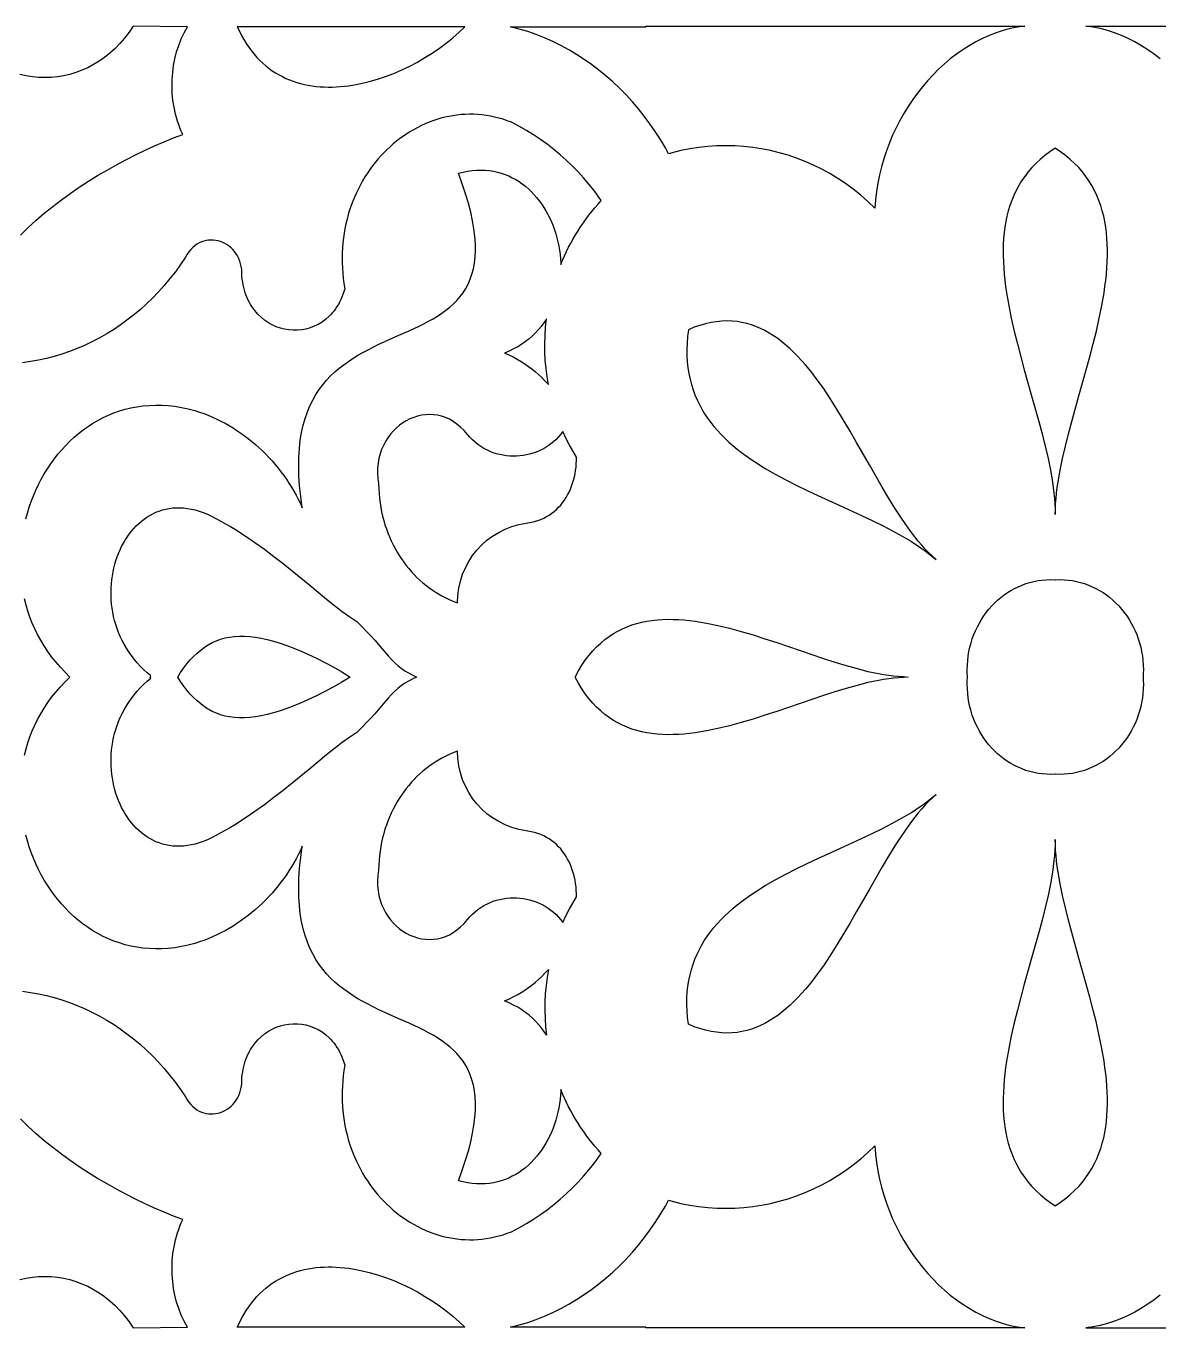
# Model space of a CAD drawing. Extents: x -291 to 309, y 68 to 163.
# Drawn here: x -63.8 to 16.2, y 67.6 to 159.5 of the extents above; entities that cross this region are included whole.
import ezdxf

# ---------------------------------------------------------------- set-up
doc = ezdxf.new("R2010")
doc.units = 0
doc.layers.add('LAYER_1', color=18, linetype='CONTINUOUS')

msp = doc.modelspace()

# ---------------------------------------------------------------- linework, layer by layer
at = {"layer": 'LAYER_1'}
for points in [[(-64.174, 144.774), (-63.636, 145.3), (-63.077, 145.812), (-62.5, 146.309), (-61.906, 146.791), (-61.296, 147.258), (-60.673, 147.71), (-60.037, 148.146), (-59.391, 148.566), (-58.736, 148.971), (-58.074, 149.36), (-57.407, 149.733), (-56.736, 150.089), (-56.063, 150.429), (-55.39, 150.753), (-54.717, 151.06), (-54.048, 151.35), (-53.384, 151.623), (-52.725, 151.879), (-52.829, 152.111), (-52.924, 152.345), (-53.013, 152.581), (-53.093, 152.82), (-53.166, 153.06), (-53.231, 153.302), (-53.339, 153.789), (-53.418, 154.281), (-53.467, 154.775), (-53.486, 155.27), (-53.477, 155.764), (-53.439, 156.255), (-53.373, 156.741), (-53.279, 157.222), (-53.157, 157.696), (-53.007, 158.159), (-52.83, 158.613), (-52.626, 159.053), (-52.514, 159.268), (-52.395, 159.479), (-56.218, 159.526), (-56.364, 159.303), (-56.515, 159.087), (-56.67, 158.877), (-56.83, 158.675), (-56.993, 158.48), (-57.161, 158.292), (-57.509, 157.937), (-57.87, 157.611), (-58.245, 157.312), (-58.633, 157.042), (-59.031, 156.8), (-59.438, 156.586), (-59.855, 156.401), (-60.278, 156.244), (-60.708, 156.115), (-61.142, 156.014), (-61.581, 155.942), (-62.021, 155.898), (-62.463, 155.882), (-62.905, 155.894), (-63.346, 155.935), (-63.785, 156.004), (-64.22, 156.101)], [(16.283, 157.203), (15.851, 157.536), (15.408, 157.847), (14.955, 158.136), (14.491, 158.401), (14.019, 158.642), (13.537, 158.857), (13.048, 159.047), (12.552, 159.209), (12.049, 159.344), (11.54, 159.45), (11.026, 159.526), (36.588, 159.518)], [(-63.809, 124.73), (-63.695, 125.149), (-63.566, 125.562), (-63.423, 125.97), (-63.266, 126.372), (-63.095, 126.767), (-62.912, 127.154), (-62.715, 127.534), (-62.505, 127.905), (-62.283, 128.267), (-62.048, 128.619), (-61.801, 128.961), (-61.543, 129.292), (-61.272, 129.612), (-60.99, 129.919), (-60.697, 130.215), (-60.392, 130.497), (-60.077, 130.765), (-59.752, 131.019), (-59.416, 131.259), (-59.069, 131.483), (-58.714, 131.69), (-58.348, 131.882), (-57.973, 132.056), (-57.589, 132.213), (-57.195, 132.351), (-56.794, 132.471), (-56.383, 132.571), (-55.965, 132.651), (-55.538, 132.711), (-55.103, 132.749), (-54.661, 132.766), (-54.212, 132.76), (-53.756, 132.732), (-53.292, 132.681), (-52.822, 132.605), (-52.346, 132.505), (-51.863, 132.379), (-51.549, 132.278), (-51.239, 132.168), (-50.932, 132.049), (-50.629, 131.921), (-50.33, 131.784), (-50.035, 131.639), (-49.744, 131.486), (-49.458, 131.324), (-49.177, 131.155), (-48.9, 130.978), (-48.628, 130.794), (-48.361, 130.602), (-48.1, 130.403), (-47.843, 130.197), (-47.592, 129.985), (-47.347, 129.766), (-47.107, 129.54), (-46.873, 129.309), (-46.645, 129.071), (-46.423, 128.828), (-46.207, 128.579), (-45.998, 128.324), (-45.795, 128.065), (-45.599, 127.8), (-45.41, 127.531), (-45.227, 127.256), (-45.052, 126.978), (-44.884, 126.695), (-44.723, 126.408), (-44.57, 126.117), (-44.424, 125.822), (-44.286, 125.523), (-44.397, 126.313), (-44.476, 127.065), (-44.524, 127.778), (-44.542, 128.456), (-44.532, 129.098), (-44.493, 129.707), (-44.429, 130.283), (-44.339, 130.828), (-44.224, 131.343), (-44.086, 131.829), (-43.927, 132.287), (-43.746, 132.719), (-43.546, 133.126), (-43.327, 133.509), (-43.09, 133.869), (-42.837, 134.207), (-42.569, 134.525), (-42.286, 134.824), (-41.991, 135.105), (-41.683, 135.37), (-41.364, 135.619), (-41.036, 135.854), (-40.699, 136.076), (-40.355, 136.286), (-40.004, 136.486), (-39.648, 136.677), (-38.925, 137.035), (-38.194, 137.37), (-37.464, 137.694), (-36.745, 138.014), (-36.045, 138.341), (-35.705, 138.51), (-35.373, 138.685), (-35.05, 138.866), (-34.738, 139.055), (-34.437, 139.254), (-34.149, 139.462), (-33.875, 139.682), (-33.615, 139.915), (-33.372, 140.162), (-33.145, 140.424), (-32.937, 140.703), (-32.748, 140.999), (-32.58, 141.314), (-32.433, 141.649), (-32.309, 142.005), (-32.209, 142.384), (-32.133, 142.787), (-32.084, 143.215), (-32.062, 143.669), (-32.068, 144.151), (-32.104, 144.661), (-32.17, 145.201), (-32.267, 145.772), (-32.398, 146.376), (-32.562, 147.013), (-32.762, 147.685), (-32.997, 148.393), (-33.27, 149.138), (-32.939, 149.221), (-32.614, 149.284), (-32.295, 149.328), (-31.982, 149.353), (-31.676, 149.36), (-31.376, 149.349), (-31.082, 149.321), (-30.795, 149.277), (-30.515, 149.216), (-30.242, 149.139), (-29.976, 149.048), (-29.718, 148.942), (-29.467, 148.822), (-29.223, 148.688), (-28.988, 148.542), (-28.76, 148.383), (-28.54, 148.212), (-28.329, 148.03), (-28.126, 147.837), (-27.931, 147.633), (-27.745, 147.42), (-27.567, 147.197), (-27.399, 146.966), (-27.24, 146.727), (-27.09, 146.479), (-26.949, 146.225), (-26.818, 145.964), (-26.697, 145.697), (-26.585, 145.424), (-26.483, 145.146), (-26.392, 144.864), (-26.31, 144.577), (-26.239, 144.287), (-26.179, 143.994), (-26.129, 143.699), (-26.091, 143.402), (-26.063, 143.103), (-26.046, 142.804), (-26.047, 142.684), (-25.917, 142.995), (-25.781, 143.302), (-25.637, 143.606), (-25.487, 143.906), (-25.329, 144.204), (-25.166, 144.497), (-24.995, 144.787), (-24.819, 145.073), (-24.636, 145.355), (-24.446, 145.633), (-24.25, 145.907), (-24.048, 146.176), (-23.84, 146.441), (-23.626, 146.702), (-23.406, 146.958), (-23.179, 147.209), (-23.346, 147.447), (-23.693, 147.912), (-24.055, 148.366), (-24.431, 148.807), (-24.822, 149.236), (-25.228, 149.652), (-25.648, 150.054), (-26.083, 150.443), (-26.532, 150.817), (-26.995, 151.176), (-27.473, 151.52), (-27.964, 151.848), (-28.47, 152.159), (-28.99, 152.454), (-29.523, 152.731), (-29.82, 152.843), (-30.117, 152.943), (-30.414, 153.029), (-30.712, 153.104), (-31.009, 153.166), (-31.307, 153.215), (-31.604, 153.253), (-31.901, 153.28), (-32.196, 153.294), (-32.491, 153.297), (-32.785, 153.289), (-33.077, 153.27), (-33.368, 153.239), (-33.656, 153.198), (-33.943, 153.147), (-34.228, 153.084), (-34.51, 153.012), (-34.79, 152.929), (-35.066, 152.837), (-35.34, 152.734), (-35.611, 152.622), (-35.878, 152.5), (-36.141, 152.369), (-36.401, 152.229), (-36.656, 152.08), (-36.907, 151.922), (-37.154, 151.755), (-37.396, 151.58), (-37.634, 151.397), (-37.866, 151.205), (-38.093, 151.005), (-38.314, 150.797), (-38.53, 150.582), (-38.74, 150.359), (-38.944, 150.129), (-39.141, 149.891), (-39.332, 149.647), (-39.516, 149.395), (-39.694, 149.137), (-39.864, 148.872), (-40.027, 148.601), (-40.182, 148.324), (-40.33, 148.04), (-40.47, 147.751), (-40.601, 147.456), (-40.725, 147.155), (-40.839, 146.849), (-40.945, 146.538), (-41.042, 146.221), (-41.13, 145.9), (-41.209, 145.574), (-41.278, 145.243), (-41.337, 144.908), (-41.386, 144.568), (-41.425, 144.224), (-41.454, 143.877), (-41.472, 143.526), (-41.479, 143.17), (-41.475, 142.812), (-41.46, 142.45), (-41.434, 142.085), (-41.396, 141.717), (-41.346, 141.347), (-41.285, 140.973), (-41.346, 140.772), (-41.414, 140.579), (-41.487, 140.393), (-41.567, 140.214), (-41.652, 140.043), (-41.742, 139.878), (-41.838, 139.722), (-41.938, 139.572), (-42.043, 139.429), (-42.152, 139.294), (-42.266, 139.166), (-42.384, 139.045), (-42.63, 138.824), (-42.891, 138.631), (-43.162, 138.466), (-43.444, 138.329), (-43.733, 138.219), (-44.029, 138.137), (-44.33, 138.081), (-44.633, 138.053), (-44.937, 138.051), (-45.241, 138.075), (-45.541, 138.125), (-45.838, 138.202), (-46.129, 138.304), (-46.411, 138.432), (-46.684, 138.585), (-46.946, 138.763), (-47.195, 138.965), (-47.428, 139.193), (-47.645, 139.445), (-47.843, 139.721), (-47.935, 139.868), (-48.022, 140.021), (-48.103, 140.18), (-48.178, 140.345), (-48.247, 140.515), (-48.31, 140.692), (-48.367, 140.874), (-48.417, 141.063), (-48.46, 141.256), (-48.497, 141.456), (-48.526, 141.662), (-48.547, 141.873), (-48.545, 142.105), (-48.561, 142.328), (-48.592, 142.541), (-48.639, 142.745), (-48.7, 142.938), (-48.775, 143.122), (-48.862, 143.294), (-48.961, 143.455), (-49.071, 143.605), (-49.191, 143.743), (-49.32, 143.87), (-49.457, 143.984), (-49.601, 144.085), (-49.752, 144.174), (-49.908, 144.249), (-50.069, 144.311), (-50.233, 144.359), (-50.4, 144.393), (-50.569, 144.413), (-50.739, 144.418), (-50.909, 144.408), (-51.078, 144.383), (-51.245, 144.342), (-51.41, 144.285), (-51.571, 144.212), (-51.728, 144.123), (-51.88, 144.017), (-52.025, 143.893), (-52.163, 143.752), (-52.294, 143.594), (-52.415, 143.417), (-52.527, 143.222), (-52.881, 142.696), (-53.25, 142.186), (-53.633, 141.695), (-54.03, 141.221), (-54.439, 140.764), (-54.861, 140.326), (-55.295, 139.906), (-55.74, 139.504), (-56.197, 139.121), (-56.664, 138.757), (-57.141, 138.412), (-57.627, 138.086), (-58.123, 137.78), (-58.627, 137.493), (-59.14, 137.227), (-59.66, 136.98), (-60.187, 136.754), (-60.721, 136.549), (-61.26, 136.364), (-61.806, 136.2), (-62.357, 136.058), (-62.913, 135.937), (-63.472, 135.837), (-64.036, 135.759)], [(-63.898, 108.065), (-63.789, 108.496), (-63.662, 108.922), (-63.518, 109.345), (-63.355, 109.763), (-63.173, 110.176), (-62.973, 110.583), (-62.755, 110.984), (-62.517, 111.378), (-62.259, 111.765), (-61.982, 112.143), (-61.686, 112.513), (-61.369, 112.874), (-61.032, 113.225), (-60.707, 113.573), (-61.032, 113.922), (-61.369, 114.273), (-61.686, 114.634), (-61.982, 115.004), (-62.259, 115.382), (-62.517, 115.769), (-62.755, 116.163), (-62.973, 116.563), (-63.173, 116.971), (-63.355, 117.384), (-63.518, 117.802), (-63.662, 118.224), (-63.789, 118.651), (-63.898, 119.081)], [(-64.036, 91.387), (-63.472, 91.31), (-62.913, 91.21), (-62.357, 91.089), (-61.806, 90.947), (-61.26, 90.783), (-60.721, 90.598), (-60.187, 90.393), (-59.66, 90.166), (-59.14, 89.92), (-58.627, 89.653), (-58.123, 89.367), (-57.627, 89.061), (-57.141, 88.735), (-56.664, 88.39), (-56.197, 88.026), (-55.74, 87.643), (-55.295, 87.241), (-54.861, 86.821), (-54.439, 86.383), (-54.03, 85.926), (-53.633, 85.452), (-53.25, 84.96), (-52.881, 84.451), (-52.527, 83.925), (-52.415, 83.73), (-52.294, 83.553), (-52.163, 83.395), (-52.025, 83.254), (-51.88, 83.13), (-51.728, 83.024), (-51.571, 82.934), (-51.41, 82.861), (-51.245, 82.805), (-51.078, 82.764), (-50.909, 82.739), (-50.739, 82.729), (-50.569, 82.734), (-50.4, 82.753), (-50.233, 82.787), (-50.069, 82.836), (-49.908, 82.898), (-49.752, 82.973), (-49.601, 83.062), (-49.457, 83.163), (-49.32, 83.277), (-49.191, 83.404), (-49.071, 83.542), (-48.961, 83.692), (-48.862, 83.853), (-48.775, 84.025), (-48.7, 84.208), (-48.639, 84.402), (-48.592, 84.605), (-48.561, 84.819), (-48.545, 85.042), (-48.547, 85.274), (-48.526, 85.485), (-48.497, 85.691), (-48.46, 85.89), (-48.417, 86.084), (-48.367, 86.273), (-48.31, 86.455), (-48.247, 86.631), (-48.178, 86.802), (-48.103, 86.967), (-48.022, 87.126), (-47.935, 87.279), (-47.843, 87.426), (-47.645, 87.702), (-47.428, 87.954), (-47.195, 88.181), (-46.946, 88.384), (-46.684, 88.562), (-46.411, 88.715), (-46.129, 88.843), (-45.838, 88.945), (-45.541, 89.021), (-45.241, 89.072), (-44.937, 89.096), (-44.633, 89.094), (-44.33, 89.066), (-44.029, 89.01), (-43.733, 88.928), (-43.444, 88.818), (-43.162, 88.681), (-42.891, 88.516), (-42.63, 88.323), (-42.384, 88.102), (-42.266, 87.981), (-42.152, 87.853), (-42.043, 87.718), (-41.938, 87.575), (-41.838, 87.425), (-41.742, 87.268), (-41.652, 87.104), (-41.567, 86.933), (-41.487, 86.754), (-41.414, 86.568), (-41.346, 86.374), (-41.285, 86.174), (-41.346, 85.8), (-41.396, 85.429), (-41.434, 85.062), (-41.46, 84.697), (-41.475, 84.335), (-41.479, 83.976), (-41.472, 83.621), (-41.454, 83.27), (-41.425, 82.922), (-41.386, 82.579), (-41.337, 82.239), (-41.278, 81.904), (-41.209, 81.573), (-41.13, 81.247), (-41.042, 80.926), (-40.945, 80.609), (-40.839, 80.298), (-40.725, 79.992), (-40.601, 79.691), (-40.47, 79.396), (-40.33, 79.106), (-40.182, 78.823), (-40.027, 78.546), (-39.864, 78.274), (-39.694, 78.01), (-39.516, 77.752), (-39.332, 77.5), (-39.141, 77.256), (-38.944, 77.018), (-38.74, 76.788), (-38.53, 76.565), (-38.314, 76.349), (-38.093, 76.142), (-37.866, 75.942), (-37.634, 75.75), (-37.396, 75.567), (-37.154, 75.391), (-36.907, 75.225), (-36.656, 75.067), (-36.401, 74.918), (-36.141, 74.777), (-35.878, 74.647), (-35.611, 74.525), (-35.34, 74.413), (-35.066, 74.31), (-34.79, 74.218), (-34.51, 74.135), (-34.228, 74.062), (-33.943, 74), (-33.656, 73.948), (-33.368, 73.907), (-33.077, 73.877), (-32.785, 73.858), (-32.491, 73.85), (-32.196, 73.853), (-31.901, 73.867), (-31.604, 73.893), (-31.307, 73.931), (-31.009, 73.981), (-30.712, 74.043), (-30.414, 74.118), (-30.117, 74.204), (-29.82, 74.304), (-29.523, 74.416), (-28.99, 74.693), (-28.47, 74.988), (-27.964, 75.299), (-27.473, 75.627), (-26.995, 75.971), (-26.532, 76.33), (-26.083, 76.704), (-25.648, 77.093), (-25.228, 77.495), (-24.822, 77.911), (-24.431, 78.34), (-24.055, 78.781), (-23.693, 79.235), (-23.346, 79.699), (-23.179, 79.937), (-23.406, 80.189), (-23.626, 80.445), (-23.84, 80.705), (-24.048, 80.971), (-24.25, 81.24), (-24.446, 81.514), (-24.636, 81.792), (-24.819, 82.074), (-24.995, 82.36), (-25.166, 82.65), (-25.329, 82.943), (-25.487, 83.24), (-25.637, 83.541), (-25.781, 83.845), (-25.917, 84.152), (-26.047, 84.463), (-26.046, 84.343), (-26.063, 84.044), (-26.091, 83.745), (-26.129, 83.448), (-26.179, 83.152), (-26.239, 82.86), (-26.31, 82.57), (-26.392, 82.283), (-26.483, 82.001), (-26.585, 81.723), (-26.697, 81.45), (-26.818, 81.183), (-26.949, 80.922), (-27.09, 80.668), (-27.24, 80.42), (-27.399, 80.181), (-27.567, 79.949), (-27.745, 79.727), (-27.931, 79.514), (-28.126, 79.31), (-28.329, 79.117), (-28.54, 78.935), (-28.76, 78.764), (-28.988, 78.605), (-29.223, 78.458), (-29.467, 78.325), (-29.718, 78.205), (-29.976, 78.099), (-30.242, 78.007), (-30.515, 77.931), (-30.795, 77.87), (-31.082, 77.826), (-31.376, 77.798), (-31.676, 77.787), (-31.982, 77.794), (-32.295, 77.819), (-32.614, 77.863), (-32.939, 77.926), (-33.27, 78.009), (-32.997, 78.754), (-32.762, 79.462), (-32.562, 80.134), (-32.398, 80.771), (-32.267, 81.375), (-32.17, 81.946), (-32.104, 82.486), (-32.068, 82.996), (-32.062, 83.478), (-32.084, 83.932), (-32.133, 84.36), (-32.209, 84.762), (-32.309, 85.141), (-32.433, 85.498), (-32.58, 85.833), (-32.748, 86.148), (-32.937, 86.444), (-33.145, 86.723), (-33.372, 86.985), (-33.615, 87.232), (-33.875, 87.465), (-34.149, 87.685), (-34.437, 87.893), (-34.738, 88.091), (-35.05, 88.281), (-35.373, 88.462), (-35.705, 88.637), (-36.045, 88.806), (-36.745, 89.133), (-37.464, 89.453), (-38.194, 89.776), (-38.925, 90.112), (-39.648, 90.47), (-40.004, 90.661), (-40.355, 90.86), (-40.699, 91.071), (-41.036, 91.293), (-41.364, 91.528), (-41.683, 91.777), (-41.991, 92.042), (-42.286, 92.323), (-42.569, 92.622), (-42.837, 92.94), (-43.09, 93.278), (-43.327, 93.638), (-43.546, 94.021), (-43.746, 94.428), (-43.927, 94.86), (-44.086, 95.318), (-44.224, 95.804), (-44.339, 96.319), (-44.429, 96.863), (-44.493, 97.44), (-44.532, 98.048), (-44.542, 98.691), (-44.524, 99.369), (-44.476, 100.082), (-44.397, 100.833), (-44.286, 101.623), (-44.424, 101.325), (-44.57, 101.03), (-44.723, 100.739), (-44.884, 100.452), (-45.052, 100.169), (-45.227, 99.89), (-45.41, 99.616), (-45.599, 99.347), (-45.795, 99.082), (-45.998, 98.822), (-46.207, 98.568), (-46.423, 98.319), (-46.645, 98.076), (-46.873, 97.838), (-47.107, 97.606), (-47.347, 97.381), (-47.592, 97.162), (-47.843, 96.949), (-48.1, 96.744), (-48.361, 96.545), (-48.628, 96.353), (-48.9, 96.169), (-49.177, 95.992), (-49.458, 95.822), (-49.744, 95.661), (-50.035, 95.508), (-50.33, 95.363), (-50.629, 95.226), (-50.932, 95.098), (-51.239, 94.979), (-51.549, 94.869), (-51.863, 94.767), (-52.346, 94.642), (-52.822, 94.542), (-53.292, 94.466), (-53.756, 94.415), (-54.212, 94.386), (-54.661, 94.381), (-55.103, 94.398), (-55.538, 94.436), (-55.965, 94.496), (-56.383, 94.576), (-56.794, 94.676), (-57.195, 94.796), (-57.589, 94.934), (-57.973, 95.091), (-58.348, 95.265), (-58.714, 95.456), (-59.069, 95.664), (-59.416, 95.888), (-59.752, 96.128), (-60.077, 96.382), (-60.392, 96.65), (-60.697, 96.932), (-60.99, 97.227), (-61.272, 97.535), (-61.543, 97.855), (-61.801, 98.186), (-62.048, 98.528), (-62.283, 98.88), (-62.505, 99.242), (-62.715, 99.613), (-62.912, 99.992), (-63.095, 100.38), (-63.266, 100.775), (-63.423, 101.177), (-63.566, 101.584), (-63.695, 101.998), (-63.809, 102.417)], [(-64.22, 71.045), (-63.785, 71.143), (-63.346, 71.212), (-62.905, 71.253), (-62.463, 71.265), (-62.021, 71.249), (-61.581, 71.205), (-61.142, 71.133), (-60.708, 71.032), (-60.278, 70.903), (-59.855, 70.746), (-59.438, 70.56), (-59.031, 70.347), (-58.633, 70.105), (-58.245, 69.835), (-57.87, 69.536), (-57.509, 69.21), (-57.161, 68.855), (-56.993, 68.667), (-56.83, 68.472), (-56.67, 68.269), (-56.515, 68.06), (-56.364, 67.844), (-56.218, 67.621), (-52.395, 67.668), (-52.514, 67.879), (-52.626, 68.094), (-52.83, 68.534), (-53.007, 68.987), (-53.157, 69.451), (-53.279, 69.925), (-53.373, 70.405), (-53.439, 70.892), (-53.477, 71.383), (-53.486, 71.877), (-53.467, 72.372), (-53.418, 72.866), (-53.339, 73.357), (-53.231, 73.845), (-53.166, 74.087), (-53.093, 74.327), (-53.013, 74.566), (-52.924, 74.802), (-52.829, 75.036), (-52.725, 75.268), (-53.384, 75.524), (-54.048, 75.797), (-54.717, 76.087), (-55.39, 76.394), (-56.063, 76.717), (-56.736, 77.058), (-57.407, 77.414), (-58.074, 77.787), (-58.736, 78.176), (-59.391, 78.58), (-60.037, 79.001), (-60.673, 79.437), (-61.296, 79.889), (-61.906, 80.356), (-62.5, 80.838), (-63.077, 81.335), (-63.636, 81.846), (-64.174, 82.373)], [(16.283, 69.944), (15.851, 69.611), (15.408, 69.299), (14.955, 69.011), (14.491, 68.746), (14.019, 68.505), (13.537, 68.289), (13.048, 68.1), (12.552, 67.938), (12.049, 67.803), (11.54, 67.697), (11.026, 67.621), (36.588, 67.629)]]:
    msp.add_lwpolyline(points, dxfattribs=at)
for points in [[(-48.876, 159.477), (-48.729, 159.16), (-48.574, 158.856), (-48.412, 158.565), (-48.242, 158.289), (-48.064, 158.025), (-47.879, 157.775), (-47.688, 157.537), (-47.489, 157.313), (-47.284, 157.1), (-47.073, 156.901), (-46.856, 156.713), (-46.633, 156.538), (-46.404, 156.374), (-46.171, 156.222), (-45.932, 156.082), (-45.688, 155.953), (-45.439, 155.834), (-45.187, 155.727), (-44.93, 155.631), (-44.669, 155.545), (-44.404, 155.47), (-44.136, 155.405), (-43.865, 155.349), (-43.59, 155.304), (-43.313, 155.269), (-43.033, 155.242), (-42.751, 155.225), (-42.467, 155.218), (-42.181, 155.219), (-41.894, 155.229), (-41.605, 155.247), (-41.315, 155.274), (-41.024, 155.309), (-40.732, 155.353), (-40.148, 155.462), (-39.563, 155.602), (-38.98, 155.77), (-38.402, 155.965), (-37.828, 156.186), (-37.262, 156.43), (-36.706, 156.698), (-36.16, 156.986), (-35.627, 157.295), (-35.11, 157.622), (-34.609, 157.965), (-34.126, 158.324), (-33.664, 158.697), (-33.224, 159.082), (-32.808, 159.478)], [(-18.429, 150.512), (-18.653, 150.921), (-18.999, 151.505), (-19.364, 152.073), (-19.745, 152.626), (-20.143, 153.162), (-20.556, 153.681), (-20.986, 154.183), (-21.431, 154.667), (-21.89, 155.132), (-22.364, 155.579), (-22.851, 156.006), (-23.351, 156.414), (-23.865, 156.802), (-24.39, 157.169), (-24.927, 157.516), (-25.476, 157.841), (-26.036, 158.144), (-26.605, 158.425), (-27.185, 158.683), (-27.774, 158.918), (-28.372, 159.129), (-28.979, 159.316), (-29.594, 159.479), (-20.03, 159.479), (-20.031, 159.518), (-18.843, 159.518), (6.719, 159.526), (6.205, 159.45), (5.696, 159.344), (5.193, 159.209), (4.697, 159.047), (4.208, 158.857), (3.726, 158.642), (3.254, 158.401), (2.79, 158.136), (2.337, 157.847), (1.894, 157.536), (1.462, 157.203), (1.042, 156.849), (0.634, 156.474), (0.24, 156.081), (-0.141, 155.669), (-0.507, 155.239), (-0.858, 154.793), (-1.194, 154.331), (-1.512, 153.853), (-1.814, 153.362), (-2.098, 152.857), (-2.364, 152.34), (-2.61, 151.811), (-2.837, 151.271), (-3.044, 150.722), (-3.229, 150.163), (-3.393, 149.596), (-3.534, 149.022), (-3.653, 148.441), (-3.748, 147.855), (-3.818, 147.264), (-3.864, 146.669), (-4.357, 147.142), (-4.866, 147.588), (-5.389, 148.008), (-5.927, 148.401), (-6.477, 148.768), (-7.039, 149.107), (-7.612, 149.421), (-8.195, 149.707), (-8.788, 149.966), (-9.388, 150.198), (-9.997, 150.404), (-10.612, 150.582), (-11.232, 150.733), (-11.858, 150.857), (-12.487, 150.953), (-13.119, 151.022), (-13.754, 151.064), (-14.39, 151.078), (-15.026, 151.065), (-15.661, 151.024), (-16.295, 150.956), (-16.927, 150.86), (-17.555, 150.736), (-18.18, 150.584)], [(8.873, 125.05), (8.88, 125.417), (8.897, 125.792), (8.926, 126.173), (8.965, 126.56), (9.014, 126.954), (9.072, 127.354), (9.214, 128.171), (9.386, 129.008), (9.584, 129.864), (9.804, 130.735), (10.039, 131.62), (10.543, 133.421), (11.059, 135.248), (11.31, 136.166), (11.551, 137.083), (11.776, 137.998), (11.981, 138.907), (12.163, 139.81), (12.315, 140.703), (12.379, 141.145), (12.434, 141.583), (12.48, 142.019), (12.515, 142.45), (12.54, 142.877), (12.554, 143.3), (12.556, 143.718), (12.545, 144.131), (12.522, 144.539), (12.485, 144.941), (12.435, 145.337), (12.369, 145.727), (12.289, 146.111), (12.192, 146.488), (12.08, 146.858), (11.95, 147.22), (11.804, 147.575), (11.639, 147.922), (11.455, 148.261), (11.252, 148.591), (11.03, 148.913), (10.787, 149.226), (10.524, 149.529), (10.239, 149.822), (9.932, 150.106), (9.602, 150.379), (9.25, 150.642), (8.873, 150.894), (8.495, 150.642), (8.143, 150.379), (7.813, 150.106), (7.506, 149.822), (7.221, 149.529), (6.958, 149.226), (6.715, 148.913), (6.493, 148.591), (6.29, 148.261), (6.106, 147.922), (5.942, 147.575), (5.795, 147.22), (5.665, 146.858), (5.553, 146.488), (5.456, 146.111), (5.376, 145.727), (5.31, 145.337), (5.26, 144.941), (5.223, 144.539), (5.2, 144.131), (5.189, 143.718), (5.191, 143.3), (5.205, 142.877), (5.23, 142.45), (5.265, 142.019), (5.311, 141.583), (5.366, 141.145), (5.43, 140.703), (5.582, 139.81), (5.764, 138.907), (5.969, 137.998), (6.195, 137.083), (6.435, 136.166), (6.686, 135.248), (7.202, 133.421), (7.706, 131.62), (7.942, 130.735), (8.161, 129.864), (8.359, 129.008), (8.531, 128.171), (8.673, 127.354), (8.731, 126.954), (8.78, 126.56), (8.819, 126.173), (8.848, 125.792), (8.865, 125.417)], [(-26.909, 134.214), (-27.005, 134.786), (-27.078, 135.362), (-27.13, 135.94), (-27.159, 136.521), (-27.165, 137.103), (-27.149, 137.687), (-27.11, 138.27), (-27.047, 138.853), (-27.065, 138.817), (-27.233, 138.568), (-27.414, 138.326), (-27.61, 138.093), (-27.819, 137.868), (-28.042, 137.652), (-28.279, 137.446), (-28.53, 137.25), (-28.796, 137.065), (-29.076, 136.892), (-29.371, 136.73), (-29.68, 136.58), (-30.005, 136.443), (-29.7, 136.308), (-29.405, 136.163), (-29.12, 136.01), (-28.844, 135.848), (-28.577, 135.678), (-28.32, 135.501), (-28.073, 135.316), (-27.835, 135.125), (-27.607, 134.926), (-27.388, 134.722), (-27.178, 134.511), (-26.978, 134.295)], [(0.451, 121.861), (0.194, 122.095), (-0.059, 122.344), (-0.309, 122.607), (-0.556, 122.882), (-0.8, 123.171), (-1.042, 123.471), (-1.281, 123.783), (-1.517, 124.105), (-1.985, 124.777), (-2.446, 125.484), (-2.901, 126.219), (-3.353, 126.978), (-4.252, 128.542), (-5.154, 130.135), (-5.61, 130.928), (-6.071, 131.712), (-6.54, 132.481), (-7.016, 133.23), (-7.503, 133.954), (-8.001, 134.647), (-8.255, 134.98), (-8.513, 135.304), (-8.773, 135.617), (-9.038, 135.919), (-9.307, 136.209), (-9.58, 136.487), (-9.857, 136.752), (-10.139, 137.003), (-10.426, 137.24), (-10.718, 137.461), (-11.014, 137.667), (-11.316, 137.856), (-11.624, 138.028), (-11.937, 138.182), (-12.257, 138.318), (-12.582, 138.434), (-12.914, 138.531), (-13.252, 138.607), (-13.597, 138.662), (-13.948, 138.695), (-14.307, 138.706), (-14.673, 138.693), (-15.046, 138.657), (-15.427, 138.595), (-15.816, 138.509), (-16.212, 138.397), (-16.617, 138.258), (-17.031, 138.092), (-17.087, 137.611), (-17.122, 137.144), (-17.136, 136.69), (-17.13, 136.249), (-17.105, 135.82), (-17.06, 135.404), (-16.997, 134.999), (-16.916, 134.607), (-16.817, 134.225), (-16.701, 133.855), (-16.569, 133.495), (-16.421, 133.146), (-16.257, 132.807), (-16.078, 132.478), (-15.885, 132.158), (-15.678, 131.848), (-15.457, 131.547), (-15.224, 131.254), (-14.978, 130.969), (-14.72, 130.693), (-14.451, 130.424), (-14.171, 130.162), (-13.881, 129.908), (-13.581, 129.661), (-13.272, 129.42), (-12.955, 129.185), (-12.629, 128.956), (-12.295, 128.733), (-11.606, 128.302), (-10.894, 127.889), (-10.16, 127.493), (-9.411, 127.111), (-8.65, 126.74), (-7.88, 126.379), (-6.335, 125.673), (-4.808, 124.974), (-4.062, 124.621), (-3.332, 124.263), (-2.625, 123.896), (-1.942, 123.52), (-1.289, 123.13), (-0.975, 122.93), (-0.67, 122.725), (-0.374, 122.517), (-0.089, 122.303), (0.186, 122.085)], [(-55.027, 113.573), (-54.972, 113.657), (-55.238, 113.878), (-55.49, 114.106), (-55.727, 114.342), (-55.951, 114.584), (-56.161, 114.833), (-56.357, 115.087), (-56.54, 115.347), (-56.71, 115.612), (-56.867, 115.881), (-57.011, 116.154), (-57.142, 116.431), (-57.26, 116.711), (-57.366, 116.993), (-57.46, 117.278), (-57.542, 117.565), (-57.612, 117.853), (-57.67, 118.142), (-57.717, 118.432), (-57.752, 118.722), (-57.777, 119.011), (-57.79, 119.3), (-57.792, 119.587), (-57.784, 119.873), (-57.765, 120.157), (-57.736, 120.438), (-57.697, 120.716), (-57.648, 120.991), (-57.589, 121.262), (-57.521, 121.529), (-57.443, 121.791), (-57.355, 122.048), (-57.259, 122.299), (-57.154, 122.544), (-57.04, 122.783), (-56.917, 123.014), (-56.786, 123.239), (-56.647, 123.455), (-56.499, 123.664), (-56.344, 123.864), (-56.181, 124.054), (-56.011, 124.235), (-55.833, 124.406), (-55.647, 124.567), (-55.455, 124.717), (-55.256, 124.856), (-55.051, 124.982), (-54.838, 125.097), (-54.62, 125.199), (-54.395, 125.288), (-54.164, 125.364), (-53.928, 125.425), (-53.685, 125.473), (-53.438, 125.505), (-53.185, 125.522), (-52.926, 125.524), (-52.663, 125.509), (-52.395, 125.478), (-52.123, 125.43), (-51.846, 125.364), (-51.564, 125.281), (-51.279, 125.179), (-50.99, 125.059), (-50.697, 124.919), (-50.4, 124.76), (-50.048, 124.58), (-49.698, 124.39), (-49.35, 124.19), (-49.002, 123.982), (-48.313, 123.543), (-47.632, 123.077), (-46.96, 122.591), (-46.297, 122.089), (-45.645, 121.578), (-45.005, 121.063), (-43.764, 120.045), (-42.583, 119.078), (-42.018, 118.628), (-41.47, 118.208), (-40.941, 117.824), (-40.432, 117.48), (-40.073, 117.131), (-39.747, 116.794), (-39.448, 116.471), (-39.173, 116.162), (-38.677, 115.583), (-38.224, 115.062), (-38.003, 114.823), (-37.78, 114.599), (-37.55, 114.39), (-37.31, 114.197), (-37.055, 114.019), (-36.78, 113.857), (-36.482, 113.711), (-36.227, 113.573), (-36.482, 113.436), (-36.78, 113.29), (-37.055, 113.128), (-37.31, 112.95), (-37.55, 112.757), (-37.78, 112.548), (-38.003, 112.324), (-38.224, 112.085), (-38.677, 111.564), (-39.173, 110.985), (-39.448, 110.676), (-39.747, 110.352), (-40.073, 110.016), (-40.432, 109.667), (-40.941, 109.323), (-41.47, 108.939), (-42.018, 108.519), (-42.583, 108.069), (-43.764, 107.102), (-45.005, 106.083), (-45.645, 105.569), (-46.297, 105.058), (-46.96, 104.556), (-47.632, 104.07), (-48.313, 103.604), (-49.002, 103.164), (-49.35, 102.956), (-49.698, 102.757), (-50.048, 102.567), (-50.4, 102.387), (-50.697, 102.227), (-50.99, 102.088), (-51.279, 101.967), (-51.564, 101.866), (-51.846, 101.782), (-52.123, 101.717), (-52.395, 101.669), (-52.663, 101.638), (-52.926, 101.623), (-53.185, 101.625), (-53.438, 101.642), (-53.685, 101.674), (-53.928, 101.721), (-54.164, 101.783), (-54.395, 101.859), (-54.62, 101.948), (-54.838, 102.05), (-55.051, 102.164), (-55.256, 102.291), (-55.455, 102.43), (-55.647, 102.58), (-55.833, 102.74), (-56.011, 102.911), (-56.181, 103.093), (-56.344, 103.283), (-56.499, 103.483), (-56.647, 103.691), (-56.786, 103.908), (-56.917, 104.132), (-57.04, 104.364), (-57.154, 104.603), (-57.259, 104.848), (-57.355, 105.099), (-57.443, 105.356), (-57.521, 105.618), (-57.589, 105.885), (-57.648, 106.156), (-57.697, 106.431), (-57.736, 106.709), (-57.765, 106.99), (-57.784, 107.274), (-57.792, 107.559), (-57.79, 107.847), (-57.777, 108.136), (-57.752, 108.425), (-57.717, 108.715), (-57.67, 109.005), (-57.612, 109.294), (-57.542, 109.582), (-57.46, 109.869), (-57.366, 110.154), (-57.26, 110.436), (-57.142, 110.716), (-57.011, 110.993), (-56.867, 111.266), (-56.71, 111.535), (-56.54, 111.8), (-56.357, 112.06), (-56.161, 112.314), (-55.951, 112.563), (-55.727, 112.805), (-55.49, 113.041), (-55.238, 113.269), (-54.972, 113.49)], [(2.672, 113.573), (2.672, 113.614), (2.66, 113.85), (2.656, 114.085), (2.664, 114.413), (2.687, 114.736), (2.724, 115.054), (2.776, 115.368), (2.842, 115.676), (2.922, 115.978), (3.014, 116.273), (3.12, 116.563), (3.238, 116.844), (3.369, 117.119), (3.511, 117.385), (3.664, 117.644), (3.829, 117.893), (4.004, 118.134), (4.189, 118.365), (4.385, 118.586), (4.59, 118.796), (4.804, 118.996), (5.027, 119.185), (5.258, 119.363), (5.498, 119.528), (5.745, 119.682), (5.999, 119.822), (6.261, 119.95), (6.529, 120.064), (6.803, 120.164), (7.083, 120.25), (7.368, 120.321), (7.659, 120.377), (7.954, 120.417), (8.254, 120.442), (8.558, 120.45), (8.869, 120.441), (8.873, 120.441), (8.876, 120.441), (9.187, 120.45), (9.491, 120.442), (9.791, 120.417), (10.086, 120.377), (10.377, 120.321), (10.662, 120.25), (10.942, 120.164), (11.216, 120.064), (11.484, 119.95), (11.746, 119.822), (12, 119.682), (12.247, 119.528), (12.487, 119.363), (12.718, 119.185), (12.941, 118.996), (13.155, 118.796), (13.36, 118.586), (13.556, 118.365), (13.741, 118.134), (13.916, 117.893), (14.081, 117.644), (14.234, 117.385), (14.376, 117.119), (14.507, 116.844), (14.625, 116.563), (14.731, 116.273), (14.823, 115.978), (14.903, 115.676), (14.969, 115.368), (15.021, 115.054), (15.058, 114.736), (15.081, 114.413), (15.089, 114.085), (15.085, 113.85), (15.073, 113.614), (15.073, 113.573), (15.073, 113.533), (15.085, 113.296), (15.089, 113.062), (15.081, 112.734), (15.058, 112.411), (15.021, 112.093), (14.969, 111.779), (14.903, 111.471), (14.823, 111.169), (14.731, 110.873), (14.625, 110.584), (14.507, 110.302), (14.376, 110.028), (14.234, 109.761), (14.081, 109.503), (13.916, 109.254), (13.741, 109.013), (13.556, 108.782), (13.36, 108.561), (13.155, 108.35), (12.941, 108.15), (12.718, 107.961), (12.487, 107.784), (12.247, 107.618), (12, 107.465), (11.746, 107.325), (11.484, 107.197), (11.216, 107.083), (10.942, 106.983), (10.662, 106.897), (10.377, 106.826), (10.086, 106.77), (9.791, 106.73), (9.491, 106.705), (9.187, 106.697), (8.876, 106.706), (8.873, 106.705), (8.869, 106.706), (8.558, 106.697), (8.254, 106.705), (7.954, 106.73), (7.659, 106.77), (7.368, 106.826), (7.083, 106.897), (6.803, 106.983), (6.529, 107.083), (6.261, 107.197), (5.999, 107.325), (5.745, 107.465), (5.498, 107.618), (5.258, 107.784), (5.027, 107.961), (4.804, 108.15), (4.59, 108.35), (4.385, 108.561), (4.189, 108.782), (4.004, 109.013), (3.829, 109.254), (3.664, 109.503), (3.511, 109.761), (3.369, 110.028), (3.238, 110.302), (3.12, 110.584), (3.014, 110.873), (2.922, 111.169), (2.842, 111.471), (2.776, 111.779), (2.724, 112.093), (2.687, 112.411), (2.664, 112.734), (2.656, 113.062), (2.66, 113.296), (2.672, 113.533)], [(-25.023, 113.573), (-24.794, 114.012), (-24.555, 114.4), (-24.306, 114.762), (-24.048, 115.099), (-23.781, 115.413), (-23.506, 115.702), (-23.221, 115.969), (-22.929, 116.214), (-22.629, 116.436), (-22.32, 116.638), (-22.005, 116.819), (-21.682, 116.981), (-21.352, 117.123), (-21.016, 117.247), (-20.673, 117.353), (-20.324, 117.441), (-19.969, 117.513), (-19.609, 117.569), (-19.243, 117.609), (-18.872, 117.635), (-18.496, 117.646), (-18.116, 117.644), (-17.732, 117.629), (-17.343, 117.602), (-16.951, 117.563), (-16.555, 117.513), (-16.156, 117.452), (-15.754, 117.382), (-14.941, 117.214), (-14.121, 117.015), (-13.293, 116.789), (-12.461, 116.541), (-11.627, 116.277), (-10.792, 116.001), (-9.13, 115.434), (-7.492, 114.88), (-6.687, 114.621), (-5.895, 114.379), (-5.117, 114.162), (-4.355, 113.972), (-3.981, 113.89), (-3.612, 113.816), (-3.249, 113.752), (-2.89, 113.699), (-2.538, 113.656), (-2.191, 113.624), (-1.851, 113.605), (-1.517, 113.573), (-1.851, 113.542), (-2.191, 113.523), (-2.538, 113.491), (-2.89, 113.448), (-3.249, 113.395), (-3.612, 113.331), (-3.981, 113.257), (-4.355, 113.175), (-5.117, 112.985), (-5.895, 112.767), (-6.687, 112.526), (-7.492, 112.267), (-9.13, 111.713), (-10.792, 111.146), (-11.627, 110.87), (-12.461, 110.606), (-13.293, 110.358), (-14.121, 110.132), (-14.941, 109.933), (-15.754, 109.765), (-16.156, 109.695), (-16.555, 109.634), (-16.951, 109.584), (-17.343, 109.545), (-17.732, 109.518), (-18.116, 109.503), (-18.496, 109.5), (-18.872, 109.512), (-19.243, 109.537), (-19.609, 109.578), (-19.969, 109.634), (-20.324, 109.705), (-20.673, 109.794), (-21.016, 109.9), (-21.352, 110.024), (-21.682, 110.166), (-22.005, 110.327), (-22.32, 110.509), (-22.629, 110.71), (-22.929, 110.933), (-23.221, 111.178), (-23.506, 111.445), (-23.781, 111.734), (-24.048, 112.048), (-24.306, 112.385), (-24.555, 112.747), (-24.794, 113.135)], [(-53.081, 113.573), (-52.885, 113.897), (-52.662, 114.209), (-52.435, 114.501), (-52.202, 114.775), (-51.962, 115.029), (-51.715, 115.263), (-51.461, 115.478), (-51.199, 115.672), (-50.927, 115.845), (-50.647, 115.998), (-50.356, 116.13), (-50.054, 116.24), (-49.742, 116.329), (-49.417, 116.396), (-49.08, 116.44), (-48.73, 116.463), (-48.366, 116.463), (-47.988, 116.439), (-47.594, 116.393), (-47.186, 116.324), (-46.761, 116.23), (-46.319, 116.113), (-45.86, 115.972), (-45.383, 115.806), (-44.888, 115.615), (-44.373, 115.399), (-43.838, 115.158), (-43.283, 114.892), (-42.707, 114.6), (-42.109, 114.282), (-41.489, 113.937), (-40.901, 113.573), (-41.489, 113.209), (-42.109, 112.865), (-42.707, 112.547), (-43.283, 112.255), (-43.838, 111.988), (-44.373, 111.747), (-44.888, 111.532), (-45.383, 111.341), (-45.86, 111.175), (-46.319, 111.034), (-46.761, 110.917), (-47.186, 110.823), (-47.594, 110.754), (-47.988, 110.707), (-48.366, 110.684), (-48.73, 110.684), (-49.08, 110.707), (-49.417, 110.751), (-49.742, 110.818), (-50.054, 110.907), (-50.356, 111.017), (-50.647, 111.149), (-50.927, 111.302), (-51.199, 111.475), (-51.461, 111.669), (-51.715, 111.884), (-51.962, 112.118), (-52.202, 112.372), (-52.435, 112.645), (-52.662, 112.938), (-52.885, 113.25)], [(0.451, 105.286), (0.194, 105.052), (-0.059, 104.803), (-0.309, 104.54), (-0.556, 104.264), (-0.8, 103.976), (-1.042, 103.676), (-1.281, 103.364), (-1.517, 103.042), (-1.985, 102.369), (-2.446, 101.663), (-2.901, 100.927), (-3.353, 100.169), (-4.252, 98.604), (-5.154, 97.012), (-5.61, 96.219), (-6.071, 95.435), (-6.54, 94.666), (-7.016, 93.917), (-7.503, 93.193), (-8.001, 92.5), (-8.255, 92.166), (-8.513, 91.843), (-8.773, 91.53), (-9.038, 91.228), (-9.307, 90.937), (-9.58, 90.66), (-9.857, 90.395), (-10.139, 90.144), (-10.426, 89.907), (-10.718, 89.686), (-11.014, 89.48), (-11.316, 89.291), (-11.624, 89.119), (-11.937, 88.965), (-12.257, 88.829), (-12.582, 88.713), (-12.914, 88.616), (-13.252, 88.54), (-13.597, 88.485), (-13.948, 88.452), (-14.307, 88.441), (-14.673, 88.454), (-15.046, 88.49), (-15.427, 88.551), (-15.816, 88.638), (-16.212, 88.75), (-16.617, 88.889), (-17.031, 89.055), (-17.087, 89.536), (-17.122, 90.003), (-17.136, 90.457), (-17.13, 90.898), (-17.105, 91.327), (-17.06, 91.743), (-16.997, 92.147), (-16.916, 92.54), (-16.817, 92.921), (-16.701, 93.292), (-16.569, 93.651), (-16.421, 94.001), (-16.257, 94.34), (-16.078, 94.669), (-15.885, 94.988), (-15.678, 95.299), (-15.457, 95.6), (-15.224, 95.893), (-14.978, 96.178), (-14.72, 96.454), (-14.451, 96.723), (-14.171, 96.984), (-13.881, 97.239), (-13.581, 97.486), (-13.272, 97.727), (-12.955, 97.962), (-12.629, 98.191), (-12.295, 98.414), (-11.606, 98.845), (-10.894, 99.258), (-10.16, 99.654), (-9.411, 100.036), (-8.65, 100.406), (-7.88, 100.768), (-6.335, 101.474), (-4.808, 102.173), (-4.062, 102.526), (-3.332, 102.884), (-2.625, 103.25), (-1.942, 103.627), (-1.289, 104.017), (-0.975, 104.217), (-0.67, 104.421), (-0.374, 104.63), (-0.089, 104.844), (0.186, 105.062)], [(8.873, 76.253), (9.25, 76.505), (9.602, 76.768), (9.932, 77.041), (10.239, 77.325), (10.524, 77.618), (10.787, 77.921), (11.03, 78.234), (11.252, 78.555), (11.455, 78.886), (11.639, 79.224), (11.804, 79.571), (11.95, 79.926), (12.08, 80.289), (12.192, 80.659), (12.289, 81.036), (12.369, 81.419), (12.435, 81.809), (12.485, 82.206), (12.522, 82.608), (12.545, 83.016), (12.556, 83.429), (12.554, 83.847), (12.54, 84.27), (12.515, 84.697), (12.48, 85.128), (12.434, 85.563), (12.379, 86.002), (12.315, 86.444), (12.163, 87.337), (11.981, 88.239), (11.776, 89.149), (11.551, 90.064), (11.31, 90.981), (11.059, 91.899), (10.543, 93.726), (10.039, 95.527), (9.804, 96.412), (9.584, 97.283), (9.386, 98.139), (9.214, 98.976), (9.072, 99.793), (9.014, 100.192), (8.965, 100.586), (8.926, 100.974), (8.897, 101.355), (8.88, 101.729), (8.873, 102.097), (8.865, 101.729), (8.848, 101.355), (8.819, 100.974), (8.78, 100.586), (8.731, 100.192), (8.673, 99.793), (8.531, 98.976), (8.359, 98.139), (8.161, 97.283), (7.942, 96.412), (7.706, 95.527), (7.202, 93.726), (6.686, 91.899), (6.435, 90.981), (6.195, 90.064), (5.969, 89.149), (5.764, 88.239), (5.582, 87.337), (5.43, 86.444), (5.366, 86.002), (5.311, 85.563), (5.265, 85.128), (5.23, 84.697), (5.205, 84.27), (5.191, 83.847), (5.189, 83.429), (5.2, 83.016), (5.223, 82.608), (5.26, 82.206), (5.31, 81.809), (5.376, 81.419), (5.456, 81.036), (5.553, 80.659), (5.665, 80.289), (5.795, 79.926), (5.942, 79.571), (6.106, 79.224), (6.29, 78.886), (6.493, 78.555), (6.715, 78.234), (6.958, 77.921), (7.221, 77.618), (7.506, 77.325), (7.813, 77.041), (8.143, 76.768), (8.495, 76.505)], [(-27.047, 88.293), (-27.065, 88.33), (-27.233, 88.579), (-27.414, 88.821), (-27.61, 89.054), (-27.819, 89.279), (-28.042, 89.495), (-28.279, 89.701), (-28.53, 89.896), (-28.796, 90.082), (-29.076, 90.255), (-29.371, 90.417), (-29.68, 90.567), (-30.005, 90.704), (-29.7, 90.839), (-29.405, 90.984), (-29.12, 91.137), (-28.844, 91.299), (-28.577, 91.468), (-28.32, 91.646), (-28.073, 91.831), (-27.835, 92.022), (-27.607, 92.221), (-27.388, 92.425), (-27.178, 92.636), (-26.978, 92.852), (-26.909, 92.933), (-27.005, 92.361), (-27.078, 91.785), (-27.13, 91.207), (-27.159, 90.626), (-27.165, 90.043), (-27.149, 89.46), (-27.11, 88.877)], [(-20.03, 67.668), (-29.594, 67.668), (-28.979, 67.831), (-28.372, 68.018), (-27.774, 68.229), (-27.185, 68.464), (-26.605, 68.722), (-26.036, 69.003), (-25.476, 69.306), (-24.927, 69.631), (-24.39, 69.978), (-23.865, 70.345), (-23.351, 70.733), (-22.851, 71.141), (-22.364, 71.568), (-21.89, 72.015), (-21.431, 72.48), (-20.986, 72.964), (-20.556, 73.466), (-20.143, 73.985), (-19.745, 74.521), (-19.364, 75.073), (-18.999, 75.642), (-18.653, 76.226), (-18.429, 76.635), (-18.18, 76.563), (-17.555, 76.411), (-16.927, 76.287), (-16.295, 76.191), (-15.661, 76.122), (-15.026, 76.082), (-14.39, 76.068), (-13.754, 76.083), (-13.119, 76.124), (-12.487, 76.194), (-11.858, 76.29), (-11.232, 76.414), (-10.612, 76.565), (-9.997, 76.743), (-9.388, 76.948), (-8.788, 77.181), (-8.195, 77.44), (-7.612, 77.726), (-7.039, 78.039), (-6.477, 78.379), (-5.927, 78.746), (-5.389, 79.139), (-4.866, 79.559), (-4.357, 80.005), (-3.864, 80.478), (-3.818, 79.883), (-3.748, 79.292), (-3.653, 78.705), (-3.534, 78.125), (-3.393, 77.55), (-3.229, 76.984), (-3.044, 76.425), (-2.837, 75.875), (-2.61, 75.336), (-2.364, 74.807), (-2.098, 74.29), (-1.814, 73.785), (-1.512, 73.294), (-1.194, 72.816), (-0.858, 72.354), (-0.507, 71.908), (-0.141, 71.478), (0.24, 71.066), (0.634, 70.672), (1.042, 70.298), (1.462, 69.944), (1.894, 69.611), (2.337, 69.299), (2.79, 69.011), (3.254, 68.746), (3.726, 68.505), (4.208, 68.289), (4.697, 68.1), (5.193, 67.938), (5.696, 67.803), (6.205, 67.697), (6.719, 67.621), (-18.843, 67.629), (-20.031, 67.629)], [(-48.876, 67.669), (-48.729, 67.987), (-48.574, 68.291), (-48.412, 68.581), (-48.242, 68.858), (-48.064, 69.122), (-47.879, 69.372), (-47.688, 69.61), (-47.489, 69.834), (-47.284, 70.046), (-47.073, 70.246), (-46.856, 70.434), (-46.633, 70.609), (-46.404, 70.773), (-46.171, 70.925), (-45.932, 71.065), (-45.688, 71.194), (-45.439, 71.312), (-45.187, 71.419), (-44.93, 71.516), (-44.669, 71.602), (-44.404, 71.677), (-44.136, 71.742), (-43.865, 71.797), (-43.59, 71.843), (-43.313, 71.878), (-43.033, 71.904), (-42.751, 71.921), (-42.467, 71.929), (-42.181, 71.928), (-41.894, 71.918), (-41.605, 71.899), (-41.315, 71.873), (-41.024, 71.837), (-40.732, 71.794), (-40.148, 71.685), (-39.563, 71.545), (-38.98, 71.377), (-38.402, 71.182), (-37.828, 70.961), (-37.262, 70.716), (-36.706, 70.449), (-36.16, 70.16), (-35.627, 69.852), (-35.11, 69.525), (-34.609, 69.182), (-34.126, 68.823), (-33.664, 68.45), (-33.224, 68.065), (-32.808, 67.669)]]:
    msp.add_lwpolyline(points, close=True, dxfattribs=at)
for points in [[(-33.33, 118.812, -0.375549), (-28.483, 124.433), (-28.359, 124.45), (-28.119, 124.495), (-27.888, 124.552), (-27.665, 124.622), (-27.451, 124.702), (-27.245, 124.794), (-27.048, 124.896), (-26.859, 125.009), (-26.68, 125.131), (-26.508, 125.264), (-26.346, 125.405), (-26.192, 125.555), (-26.047, 125.714), (-25.911, 125.881), (-25.783, 126.056), (-25.664, 126.239), (-25.554, 126.428), (-25.453, 126.624), (-25.361, 126.827), (-25.277, 127.035), (-25.203, 127.249), (-25.137, 127.469), (-25.08, 127.693), (-25.032, 127.922), (-24.993, 128.155), (-24.963, 128.392), (-24.942, 128.632), (-24.93, 128.876), (-24.929, 129.085), (-25.193, 129.529), (-25.44, 129.982), (-25.671, 130.441), (-25.883, 130.906), (-26.037, 130.707), (-26.201, 130.519), (-26.374, 130.342), (-26.555, 130.178), (-26.744, 130.026), (-26.941, 129.885), (-27.144, 129.757), (-27.353, 129.641), (-27.567, 129.537), (-27.786, 129.446), (-28.01, 129.366), (-28.237, 129.3), (-28.467, 129.246), (-28.7, 129.204), (-28.934, 129.175), (-29.17, 129.159), (-29.407, 129.156), (-29.643, 129.165), (-29.879, 129.188), (-30.114, 129.223), (-30.348, 129.272), (-30.579, 129.334), (-30.807, 129.409), (-31.032, 129.497), (-31.253, 129.599), (-31.469, 129.715), (-31.679, 129.844), (-31.884, 129.986), (-32.083, 130.143), (-32.274, 130.313), (-32.458, 130.497), (-32.634, 130.695), (-32.869, 130.972), (-33.114, 131.217), (-33.369, 131.43), (-33.633, 131.613), (-33.903, 131.765), (-34.179, 131.888), (-34.459, 131.982), (-34.742, 132.048), (-35.026, 132.087), (-35.311, 132.1), (-35.595, 132.087), (-35.876, 132.049), (-36.153, 131.987), (-36.425, 131.901), (-36.691, 131.793), (-36.948, 131.663), (-37.197, 131.512), (-37.435, 131.34), (-37.66, 131.149), (-37.873, 130.938), (-38.071, 130.71), (-38.253, 130.464), (-38.418, 130.201), (-38.564, 129.922), (-38.691, 129.629), (-38.795, 129.32), (-38.878, 128.998), (-38.936, 128.663), (-38.969, 128.316), (-38.975, 127.958), (-38.953, 127.588), (-38.902, 127.209), (-38.891, 126.867), (-38.871, 126.53), (-38.84, 126.198), (-38.798, 125.872), (-38.747, 125.55), (-38.687, 125.234), (-38.616, 124.923), (-38.537, 124.618), (-38.449, 124.319), (-38.351, 124.026), (-38.245, 123.739), (-38.131, 123.457), (-38.009, 123.182), (-37.879, 122.914), (-37.741, 122.652), (-37.595, 122.396), (-37.443, 122.147), (-37.283, 121.905), (-37.117, 121.67), (-36.944, 121.443), (-36.764, 121.222), (-36.579, 121.008), (-36.387, 120.803), (-36.19, 120.604), (-35.988, 120.414), (-35.78, 120.231), (-35.567, 120.056), (-35.349, 119.889), (-35.127, 119.73), (-34.9, 119.58), (-34.67, 119.438), (-34.435, 119.305), (-34.197, 119.18), (-33.955, 119.064), (-33.71, 118.957), (-33.461, 118.859)], [(-32.634, 96.452), (-32.458, 96.65), (-32.274, 96.834), (-32.083, 97.004), (-31.884, 97.16), (-31.679, 97.303), (-31.469, 97.432), (-31.253, 97.547), (-31.032, 97.649), (-30.807, 97.738), (-30.579, 97.813), (-30.348, 97.875), (-30.114, 97.924), (-29.879, 97.959), (-29.643, 97.982), (-29.407, 97.991), (-29.17, 97.988), (-28.934, 97.972), (-28.7, 97.943), (-28.467, 97.901), (-28.237, 97.847), (-28.01, 97.78), (-27.786, 97.701), (-27.567, 97.61), (-27.353, 97.506), (-27.144, 97.39), (-26.941, 97.261), (-26.744, 97.121), (-26.555, 96.969), (-26.374, 96.804), (-26.201, 96.628), (-26.037, 96.44), (-25.883, 96.24), (-25.671, 96.706), (-25.44, 97.165), (-25.193, 97.618), (-24.929, 98.062), (-24.93, 98.271), (-24.942, 98.514), (-24.963, 98.755), (-24.993, 98.992), (-25.032, 99.225), (-25.08, 99.454), (-25.137, 99.678), (-25.203, 99.898), (-25.277, 100.112), (-25.361, 100.32), (-25.453, 100.523), (-25.554, 100.719), (-25.664, 100.908), (-25.783, 101.091), (-25.911, 101.265), (-26.047, 101.433), (-26.192, 101.591), (-26.346, 101.742), (-26.508, 101.883), (-26.68, 102.015), (-26.859, 102.138), (-27.048, 102.251), (-27.245, 102.353), (-27.451, 102.445), (-27.665, 102.525), (-27.888, 102.594), (-28.119, 102.652), (-28.359, 102.697), (-28.483, 102.714, -0.375549), (-33.33, 108.334), (-33.461, 108.288), (-33.71, 108.19), (-33.955, 108.083), (-34.197, 107.967), (-34.435, 107.842), (-34.67, 107.709), (-34.9, 107.567), (-35.127, 107.416), (-35.349, 107.258), (-35.567, 107.091), (-35.78, 106.916), (-35.988, 106.733), (-36.19, 106.543), (-36.387, 106.344), (-36.579, 106.138), (-36.764, 105.925), (-36.944, 105.704), (-37.117, 105.476), (-37.283, 105.241), (-37.443, 104.999), (-37.595, 104.751), (-37.741, 104.495), (-37.879, 104.233), (-38.009, 103.964), (-38.131, 103.69), (-38.245, 103.408), (-38.351, 103.121), (-38.449, 102.828), (-38.537, 102.528), (-38.616, 102.223), (-38.687, 101.913), (-38.747, 101.597), (-38.798, 101.275), (-38.84, 100.948), (-38.871, 100.617), (-38.891, 100.28), (-38.902, 99.938), (-38.953, 99.558), (-38.975, 99.189), (-38.969, 98.831), (-38.936, 98.483), (-38.878, 98.149), (-38.795, 97.827), (-38.691, 97.518), (-38.564, 97.224), (-38.418, 96.946), (-38.253, 96.683), (-38.071, 96.437), (-37.873, 96.209), (-37.66, 95.998), (-37.435, 95.807), (-37.197, 95.635), (-36.948, 95.484), (-36.691, 95.354), (-36.425, 95.246), (-36.153, 95.16), (-35.876, 95.098), (-35.595, 95.06), (-35.311, 95.047), (-35.026, 95.06), (-34.742, 95.099), (-34.459, 95.165), (-34.179, 95.259), (-33.903, 95.382), (-33.633, 95.534), (-33.369, 95.717), (-33.114, 95.93), (-32.869, 96.175)]]:
    msp.add_lwpolyline(points, format="xyb", close=True, dxfattribs=at)

doc.saveas('drawing.dxf')
